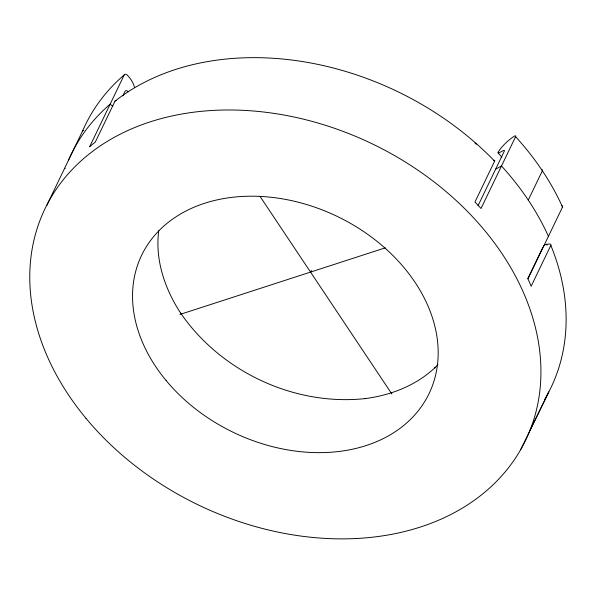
<?xml version="1.0" encoding="UTF-8"?>
<svg xmlns="http://www.w3.org/2000/svg" width="596" height="596" viewBox="0 0 596 596"><rect width="100%" height="100%" fill="white"/><g stroke="black" fill="none" stroke-linecap="round" stroke-linejoin="round"><path stroke-width="0.89" d="M158.737 230.794C154.878 259.998 165.003 289.41 180.96 313.6M134.577 87.56A19.251 12.069 49.3 0 0 127.44 75.26A2.749 1.721 49.3 0 0 124.244 74.873A266.74 200.39 25.7 0 0 82.464 131.209L47.904 203.035A266.74 200.39 25.7 0 0 46.995 205.18M124.244 74.873L89.676 146.691A266.74 200.39 25.7 0 1 95.3 142.071L114.976 101.186A2.749 1.706 51.8 0 1 116.548 100.612M122.858 95.822L125.026 91.322A2.749 1.721 49.3 0 1 127.887 91.404L128.378 91.814M310.538 272.089L311.328 270.457M493.853 160.473A2.749 0.805 -44 0 1 494.635 161.144L474.952 202.029A266.74 200.39 25.7 0 1 481.032 208.503L515.6 136.685A2.749 0.857 -42.4 0 0 514.087 136.328A19.251 6.005 -42.4 0 0 498.323 151.883A2.749 0.857 -42.4 0 0 499.344 152.732L503.098 150.669A2.749 0.857 -42.4 0 1 504.268 151.228L478.029 205.754M528.257 200.092L542.36 170.791A2.749 1.125 -33.7 0 0 541.906 169.733M527.736 278.749L542.993 247.042M561.715 205.739A2.749 1.356 -24.3 0 1 562.527 207.035L527.967 278.853A266.74 200.39 25.7 0 1 531.148 286.266L550.831 245.381A2.749 1.393 -22.3 0 0 549.139 244.017L546.659 244.293A2.749 1.393 -22.3 0 0 543.396 246.208M520.628 449.742L548.789 391.967L529.911 430.535M437.956 364.506L434.834 367.896L435.296 367.397C416.194 385.463 390.693 395.364 364.864 398.635L365.318 398.582C294.536 406.241 220.989 371.792 180.73 313.22M495.611 169.212L501.497 165.986A266.74 200.39 25.7 0 1 548.432 236.336M179.985 314.442L385.336 247.832M112.905 106.461L110.141 104.173A266.74 200.39 25.7 0 0 68.361 160.51M498.122 152.971L501.877 157.202M260.169 196.591L391.915 394.06M546.659 244.293L547.031 245.209M114.976 101.186A266.74 200.39 25.7 0 1 494.635 161.144M550.831 245.381A266.74 200.39 25.7 0 1 544.543 399.588M65.143 168.363A2.749 1.81 20.6 0 1 65.269 168.228M474.967 143.025A263.886 198.252 25.7 0 1 476.301 144.202M515.6 136.685A266.74 200.39 25.7 0 1 562.527 207.035M82.464 131.209A2.749 1.81 23.3 0 1 83.701 130.397M166.157 380.583A159.497 119.826 25.7 0 0 427.779 396.176A159.497 119.826 25.7 0 0 262.136 196.516A159.497 119.826 25.7 0 0 166.157 380.583M86.003 418.347A266.74 200.39 25.7 0 0 523.541 444.422A266.74 200.39 25.7 0 0 246.52 110.513A266.74 200.39 25.7 0 0 86.003 418.347"/></g></svg>
